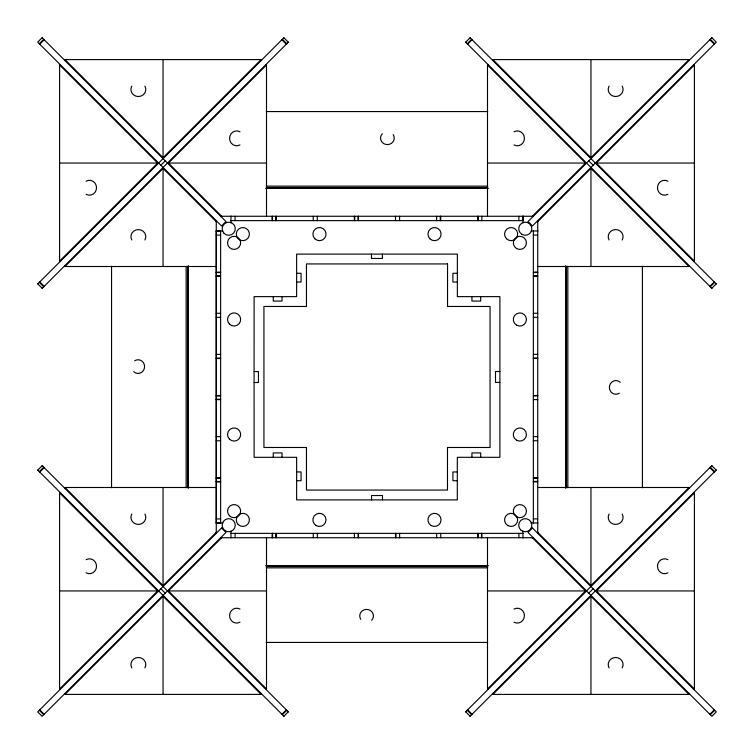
<?xml version="1.0" encoding="UTF-8"?>
<svg xmlns="http://www.w3.org/2000/svg" width="754" height="754" viewBox="0 0 754 754"><rect width="100%" height="100%" fill="white"/><g stroke="black" fill="none" stroke-linecap="round" stroke-linejoin="round"><path stroke-width="1.13" d="M254.079 371.562L254.107 296.633L296.633 296.633L296.633 254.107L457.367 254.107L457.367 296.633L499.893 296.633L499.893 457.31L457.31 457.31L457.31 499.893L296.633 499.893L296.633 457.31L254.107 457.31L254.079 371.562L258.452 371.562L258.452 382.504L254.079 382.504M216.238 235.135L220.62 235.107M216.238 276.266L220.62 276.237M216.238 358.527L220.62 358.499M216.238 317.396L220.62 317.368M216.238 399.658L220.62 399.62M216.238 440.779L220.62 440.751M216.238 481.91L220.62 481.91M533.351 313.249L537.725 313.221M533.351 272.119L537.725 272.09M533.351 354.38L537.725 354.352M533.351 395.511L537.725 395.473M533.351 477.772L537.725 477.734M533.351 436.641L537.725 436.604M533.351 518.893L537.725 518.865M39.302 43.723L43.723 39.302M39.736 44.156L44.156 39.736M60.556 261.12L59.594 261.12L157.661 163.053L59.594 64.976L60.556 64.976M261.12 60.556L261.12 59.594L163.053 157.661L64.976 59.594L64.976 60.556M37.7 283.975L283.975 37.7M160.555 165.541L165.541 160.555M42.12 288.396L288.396 42.12M64.976 265.54L64.976 266.511L163.053 168.434L216.266 221.657M265.54 64.976L266.511 64.976L168.434 163.053L221.657 216.266M37.785 470.1L42.205 465.68M465.68 42.205L470.1 37.785M39.302 471.627L43.723 467.207M467.207 43.723L471.627 39.302M39.736 472.061L44.156 467.64M467.64 44.156L472.061 39.736M60.556 689.024L59.594 689.024L157.661 590.947L59.594 492.88L60.556 492.88M216.266 532.343L163.053 585.566L64.976 487.489L64.976 488.46M532.343 216.266L585.566 163.053L487.489 64.976L488.46 64.976M689.024 60.556L689.024 59.594L590.947 157.661L492.88 59.594L492.88 60.556M64.976 693.444L64.976 694.406L163.053 596.339L261.12 694.406L261.12 693.444M221.657 537.734L168.434 590.947L266.511 689.024L265.54 689.024M537.734 221.657L590.947 168.434L689.024 266.511L689.024 265.54M693.444 64.976L694.406 64.976L596.339 163.053L694.406 261.12L693.444 261.12M281.939 714.264L286.36 709.844M709.844 286.36L714.264 281.939M282.373 714.698L286.793 710.277M710.277 286.793L714.698 282.373M283.9 716.215L288.32 711.795M711.795 288.32L716.215 283.9M488.46 689.024L487.489 689.024L585.566 590.947L532.343 537.734M689.024 488.46L689.024 487.489L590.947 585.566L537.734 532.343M465.604 711.88L711.88 465.604M588.459 593.445L593.445 588.459M470.025 716.3L716.3 470.025M492.88 693.444L492.88 694.406L590.947 596.339L689.024 694.406L689.024 693.444M693.444 492.88L694.406 492.88L596.339 590.947L694.406 689.024L693.444 689.024M709.844 714.264L714.264 709.844M710.277 714.698L714.698 710.277M272.071 216.257L272.071 220.63M313.202 216.257L313.202 220.63M354.361 216.257L354.361 220.63M395.492 216.257L395.492 220.63M436.623 216.257L436.623 220.63M477.753 216.257L477.753 220.63M518.884 220.63L518.884 216.257M235.116 533.37L235.088 537.743M276.218 533.37L276.247 537.743M317.349 533.37L317.377 537.743M358.48 533.37L358.508 537.743M399.611 533.37L399.639 537.743M440.732 533.37L440.77 537.743M481.863 533.37L481.9 537.743M64.976 59.594L261.12 59.594M492.88 59.594L689.024 59.594M266.294 111.573L487.706 111.573M59.594 163.053L158.632 163.053M167.473 163.053L266.511 163.053M487.489 163.053L586.527 163.053M595.368 163.053L694.406 163.053M266.294 186.144L487.706 186.144M266.294 187.52L487.706 187.52M265.728 188.434L488.272 188.434M220.686 216.266L533.314 216.266M230.941 220.63L522.965 220.63L522.965 216.257M216.021 230.96L222.911 230.96M531.089 230.96L537.979 230.96M533.351 235.069L537.725 235.069M64.976 266.511L216.266 266.511M537.734 266.511L689.024 266.511M216.238 272.156L220.62 272.156M216.238 272.562L220.62 272.562M533.351 272.496L537.725 272.496M296.68 273.287L301.063 273.287L301.063 282.043L296.68 282.043M457.292 273.287L452.909 273.287L452.909 282.043L457.292 282.043M216.238 275.851L220.62 275.851M533.351 275.794L537.725 275.794M533.351 276.2L537.725 276.2M216.238 313.287L220.62 313.278M533.351 317.33L537.725 317.33M216.238 354.408L220.62 354.408M533.351 358.046L537.725 358.046M216.238 358.112L220.62 358.112M533.351 358.461L537.725 358.461M499.893 371.496L495.51 371.496L495.51 382.438L499.893 382.438M216.238 395.539L220.62 395.539M533.351 395.888L537.725 395.888M216.238 395.954L220.62 395.954M216.238 399.243L220.62 399.243M533.351 399.592L537.725 399.592M216.238 436.67L220.62 436.67M533.351 440.722L537.725 440.722M296.68 471.957L301.063 471.957L301.063 480.713L296.68 480.713M457.292 471.957L452.909 471.957L452.909 480.713L457.292 480.713M216.238 477.8L220.62 477.8M216.238 478.215L220.62 478.215M533.351 478.149L537.725 478.149M216.238 481.504L220.62 481.504M533.351 481.438L537.725 481.438M533.351 481.853L537.725 481.853M64.976 487.489L216.266 487.489M537.734 487.489L689.024 487.489M216.238 518.931L220.62 518.931M216.021 522.984L222.911 522.984M531.033 522.984L537.941 522.984M231.007 533.37L523.031 533.37M220.686 537.734L533.314 537.734M265.728 565.566L488.272 565.566M266.266 566.48L487.678 566.48M266.266 567.856L487.678 567.856M59.594 590.947L158.632 590.947M167.473 590.947L266.511 590.947M487.489 590.947L586.527 590.947M595.368 590.947L694.406 590.947M266.256 642.427L487.678 642.427M64.976 694.406L261.12 694.406M492.88 694.406L689.024 694.406M710.277 39.302L714.698 43.723M709.844 39.736L714.264 44.156M470.025 37.7L716.3 283.975M588.459 160.555L593.445 165.541M465.604 42.12L711.88 288.396M283.9 37.785L288.32 42.205M711.795 465.68L716.215 470.1M282.373 39.302L286.793 43.723M710.277 467.207L714.698 471.627M281.939 39.736L286.36 44.156M709.844 467.64L714.264 472.061M39.736 281.939L44.156 286.36M467.64 709.844L472.061 714.264M39.302 282.373L43.723 286.793M467.207 710.277L471.627 714.698M37.785 283.9L42.205 288.32M465.68 711.795L470.1 716.215M42.12 465.604L288.396 711.88M160.555 588.459L165.541 593.445M37.7 470.025L283.975 716.3M39.736 709.844L44.156 714.264M39.302 710.277L43.723 714.698M694.406 64.976L694.406 261.12M694.406 492.88L694.406 689.024M642.408 266.303L642.408 487.725M590.947 59.594L590.947 158.632M590.947 167.473L590.947 266.511M590.947 487.489L590.947 586.527M590.947 595.368L590.947 694.406M567.837 266.303L567.837 487.725M566.471 266.303L566.471 487.725M565.566 265.728L565.566 488.272M537.734 220.686L537.734 533.314M533.351 230.96L533.351 522.984M523.04 216.021L523.04 222.911M522.984 531.042L522.984 537.941M518.912 533.37L518.912 537.743M487.489 64.976L487.489 216.266M487.489 537.734L487.489 689.024M481.834 216.257L481.834 220.63M481.486 533.37L481.486 537.743M480.703 296.699L480.703 301.072L471.938 301.072L471.938 296.699M480.703 457.31L480.703 452.928L471.938 452.928L471.938 457.31M478.13 216.257L478.13 220.63M478.196 533.37L478.196 537.743M477.782 533.37L477.782 537.743M440.704 216.257L440.704 220.63M440.289 216.257L440.289 220.63M436.651 533.37L436.651 537.743M399.573 216.257L399.573 220.63M395.935 533.37L395.935 537.743M395.53 533.37L395.53 537.743M382.485 499.911L382.485 495.529L371.543 495.529L371.543 499.911M382.429 254.098L382.429 258.471L371.477 258.471L371.477 254.098M358.442 216.257L358.442 220.63M358.093 533.37L358.093 537.743M358.037 216.257L358.037 220.63M354.748 216.257L354.748 220.63M354.399 533.37L354.399 537.743M317.311 216.257L317.311 220.63M313.268 533.37L313.268 537.743M282.024 296.699L282.024 301.072L273.268 301.072L273.268 296.699M282.024 457.31L282.024 452.928L273.268 452.928L273.268 457.31M276.181 216.257L276.19 220.63M275.841 533.37L275.841 537.743M275.776 216.257L275.776 220.63M272.486 216.257L272.486 220.63M272.552 533.37L272.552 537.743M272.137 533.37L272.137 537.743M266.511 64.976L266.511 216.266M266.511 537.734L266.511 689.024M235.06 216.257L235.06 220.63M230.96 216.021L230.96 222.911M230.96 531.042L230.96 537.941M216.266 220.686L216.266 533.314M188.434 265.728L188.434 488.272M187.501 266.275L187.501 487.697M186.134 266.275L186.134 487.697M163.053 59.594L163.053 158.632M163.053 167.473L163.053 266.511M163.053 487.489L163.053 586.527M163.053 595.368L163.053 694.406M111.554 266.275L111.554 487.697M59.594 64.976L59.594 261.12M59.594 492.88L59.594 689.024M622.21 86.116A7.446 7.078 0 0 1 615.641 96.531A7.446 7.078 0 0 1 609.081 86.116M609.081 239.979A7.446 7.078 0 0 1 615.641 229.574A7.446 7.078 0 0 1 622.21 239.979M514.021 131.79A7.446 7.078 -90 0 1 524.426 138.359A7.446 7.078 -90 0 1 514.021 144.919M667.884 194.315A7.446 7.078 -90 0 1 657.469 187.746A7.446 7.078 -90 0 1 667.884 181.177M619.317 393.22A6.843 6.503 90 0 1 610.712 391.533A6.843 6.503 90 0 1 611.503 382.363A6.843 6.503 90 0 1 620.259 382.325M393.211 134.664A6.843 6.503 0 0 1 391.514 143.279A6.843 6.503 0 0 1 382.344 142.487A6.843 6.503 0 0 1 382.306 133.731M134.655 360.78A6.843 6.503 90 0 1 143.26 362.467A6.843 6.503 90 0 1 142.468 371.637A6.843 6.503 90 0 1 133.712 371.675M131.79 667.884A7.446 7.078 0 0 1 138.359 657.469A7.446 7.078 0 0 1 144.919 667.884M144.919 514.021A7.446 7.078 0 0 1 138.359 524.426A7.446 7.078 0 0 1 131.79 514.021M239.979 622.21A7.446 7.078 -90 0 1 229.574 615.641A7.446 7.078 -90 0 1 239.979 609.081M86.116 559.685A7.446 7.078 -90 0 1 96.531 566.254A7.446 7.078 -90 0 1 86.116 572.823M144.919 86.116A7.446 7.078 0 0 1 138.359 96.531A7.446 7.078 0 0 1 131.79 86.116M131.79 239.979A7.446 7.078 0 0 1 138.359 229.574A7.446 7.078 0 0 1 144.919 239.979M239.979 144.919A7.446 7.078 -90 0 1 229.574 138.359A7.446 7.078 -90 0 1 239.979 131.79M86.116 181.177A7.446 7.078 -90 0 1 96.531 187.746A7.446 7.078 -90 0 1 86.116 194.315M360.761 619.336A6.843 6.503 0 0 1 362.457 610.731A6.843 6.503 0 0 1 371.628 611.513A6.843 6.503 0 0 1 371.665 620.269M609.081 667.884A7.446 7.078 0 0 1 615.641 657.469A7.446 7.078 0 0 1 622.21 667.884M622.21 514.021A7.446 7.078 0 0 1 615.641 524.426A7.446 7.078 0 0 1 609.081 514.021M514.021 609.081A7.446 7.078 -90 0 1 524.426 615.641A7.446 7.078 -90 0 1 514.021 622.21M667.884 572.823A7.446 7.078 -90 0 1 657.469 566.254A7.446 7.078 -90 0 1 667.884 559.685M42.12 37.7L37.7 42.12L221.572 225.993L225.993 221.572L42.12 37.7M221.572 528.007L37.7 711.88L42.12 716.3L225.993 532.428L221.572 528.007M711.88 37.7L528.007 221.572L532.428 225.993L716.3 42.12L711.88 37.7M532.428 528.007L528.007 532.428L711.88 716.3L716.3 711.88L532.428 528.007M220.62 231.026L216.238 231.026L216.238 523.04L220.62 523.04L220.62 231.026M447.537 263.938L306.463 263.938L306.463 306.463L263.938 306.463L263.938 447.48L306.463 447.48L306.463 490.062L447.48 490.062L447.48 447.48L490.062 447.48L490.062 306.463L447.537 306.463L447.537 263.938M516.594 440.223A6.569 6.569 0 0 0 526.443 434.53A6.569 6.569 0 0 0 516.594 428.847A6.569 6.569 0 0 0 516.594 440.223M516.594 248.556A6.569 6.569 0 0 0 526.443 242.873A6.569 6.569 0 0 0 516.594 237.18A6.569 6.569 0 0 0 516.594 248.556M516.594 516.839A6.569 6.569 0 0 0 526.443 511.155A6.569 6.569 0 0 0 516.594 505.463A6.569 6.569 0 0 0 516.594 516.839M516.594 325.181A6.569 6.569 0 0 0 526.443 319.489A6.569 6.569 0 0 0 516.594 313.805A6.569 6.569 0 0 0 516.594 325.181M429.874 238.754A6.569 6.569 0 0 0 440.864 235.813A6.569 6.569 0 0 0 432.815 227.765A6.569 6.569 0 0 0 429.874 238.754M238.207 238.754A6.569 6.569 0 0 0 249.197 235.813A6.569 6.569 0 0 0 241.157 227.765A6.569 6.569 0 0 0 238.207 238.754M506.49 238.754A6.569 6.569 0 0 0 517.48 235.813A6.569 6.569 0 0 0 509.44 227.765A6.569 6.569 0 0 0 506.49 238.754M314.833 238.754A6.569 6.569 0 0 0 325.822 235.813A6.569 6.569 0 0 0 317.773 227.765A6.569 6.569 0 0 0 314.833 238.754M229.452 324.116A6.569 6.569 0 0 0 240.441 321.166A6.569 6.569 0 0 0 232.392 313.127A6.569 6.569 0 0 0 229.452 324.116M229.452 515.774A6.569 6.569 0 0 0 240.441 512.833A6.569 6.569 0 0 0 232.392 504.784A6.569 6.569 0 0 0 229.452 515.774M229.452 247.491A6.569 6.569 0 0 0 240.441 244.55A6.569 6.569 0 0 0 232.392 236.502A6.569 6.569 0 0 0 229.452 247.491M229.452 439.158A6.569 6.569 0 0 0 240.441 436.208A6.569 6.569 0 0 0 232.392 428.168A6.569 6.569 0 0 0 229.452 439.158M238.189 524.53A6.569 6.569 0 0 0 249.178 521.589A6.569 6.569 0 0 0 241.129 513.549A6.569 6.569 0 0 0 238.189 524.53M316.171 525.576A6.569 6.569 0 0 0 326.02 519.892A6.569 6.569 0 0 0 316.171 514.2A6.569 6.569 0 0 0 316.171 525.576M507.828 525.576A6.569 6.569 0 0 0 517.687 519.892A6.569 6.569 0 0 0 507.828 514.2A6.569 6.569 0 0 0 507.828 525.576M431.213 525.576A6.569 6.569 0 0 0 441.062 519.892A6.569 6.569 0 0 0 431.213 514.2A6.569 6.569 0 0 0 431.213 525.576M225.437 530.901A6.569 6.569 0 0 0 235.295 525.218A6.569 6.569 0 0 0 225.437 519.525A6.569 6.569 0 0 0 225.437 530.901M520.628 529.855A6.569 6.569 0 0 0 531.617 526.914A6.569 6.569 0 0 0 523.578 518.875A6.569 6.569 0 0 0 520.628 529.855M521.994 234.409A6.569 6.569 0 0 0 531.843 228.726A6.569 6.569 0 0 0 521.994 223.033A6.569 6.569 0 0 0 521.994 234.409M224.079 233.372A6.569 6.569 0 0 0 235.069 230.422A6.569 6.569 0 0 0 227.02 222.383A6.569 6.569 0 0 0 224.079 233.372"/></g></svg>
